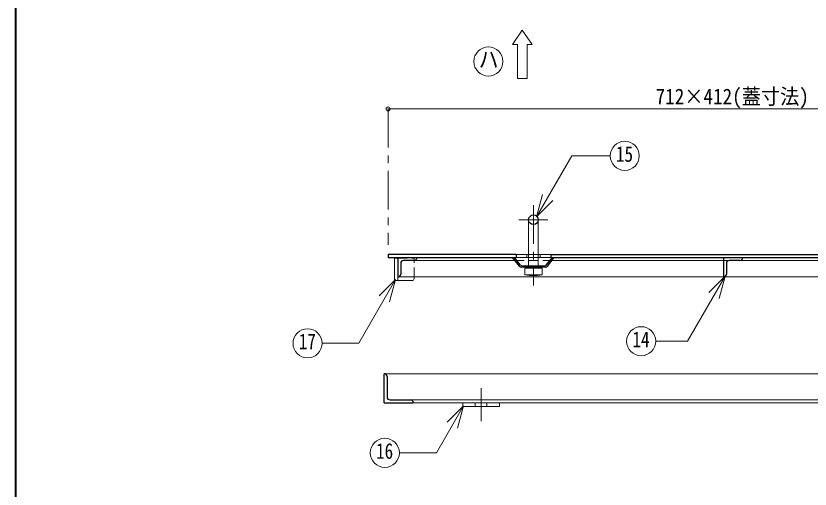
# Model space of a CAD drawing. Units: millimetres at full size, sheet at 1:8; details may follow other scales. Extents: x -1649 to 1591, y -1079 to 1169.
# Drawn here: x -1649 to -829, y 30 to 519 of the extents above; entities that cross this region are included whole.
import ezdxf
from ezdxf.enums import TextEntityAlignment as Align

# ---------------------------------------------------------------- set-up
doc = ezdxf.new("R2010")
doc.units = ezdxf.units.MM
doc.header["$LTSCALE"] = 8
doc.header["$PDMODE"] = 32
doc.header["$PDSIZE"] = 4
doc.linetypes.add('CHAIN1', pattern=[8, 5, -1, 1, -1])
doc.linetypes.add('DASHED1', pattern=[1.8, 1.2, -0.6])
doc.layers.add('0-0_ﾚｲﾔ1', color=4, linetype='Continuous', lineweight=9)
doc.styles.add('ＭＳ ゴシック', font='')
doc.styles.get('ＭＳ ゴシック').set_extended_font_data('MS Gothic')

msp = doc.modelspace()

# ---------------------------------------------------------------- linework, layer by layer
at = {"layer": '0-0_ﾚｲﾔ1', "color": 1, "lineweight": 40}
msp.add_line((-1648.576, -1078.982), (-1648.576, 1169.018), dxfattribs=at)
at = {"layer": '0-0_ﾚｲﾔ1', "color": 7, "lineweight": 18}
for p, q in [((-1136.076, 489.018), (-1126.076, 504.018)), ((-1126.076, 504.018), (-1116.076, 489.018)), ((-1136.076, 489.018), (-1131.076, 489.018)), ((-1131.076, 489.018), (-1131.076, 454.018)), ((-1121.076, 489.018), (-1116.076, 489.018)), ((-1111.459, 311.062), (-1075.094, 374.047)), ((-1035.388, 374.047), (-1075.094, 374.047)), ((-1111.459, 311.062), (-1105.247, 334.244)), ((-1111.459, 311.062), (-1094.488, 328.032)), ((-1119.576, 308.018), (-1119.576, 260.518)), ((-1109.576, 308.018), (-1109.576, 260.518)), ((-1132.576, 272.218), (-1121.576, 272.218)), ((-1121.576, 272.218), (-1121.576, 269.018)), ((-1107.576, 272.218), (-1096.576, 272.218)), ((-1107.576, 272.218), (-1107.576, 269.018)), ((-1254.576, 268.218), (-1257.776, 268.218)), ((-1257.776, 268.218), (-1257.776, 245.218)), ((-1121.576, 269.018), (-1132.576, 269.018)), ((-1096.576, 269.018), (-1107.576, 269.018)), ((-1105.576, 258.018), (-1123.576, 258.018)), ((-1123.576, 251.018), (-1123.576, 258.018)), ((-1119.576, 259.018), (-1119.576, 258.418)), ((-1114.576, 258.018), (-1114.576, 251.018)), ((-1110.576, 258.518), (-1105.576, 258.018)), ((-1109.576, 259.018), (-1109.576, 258.418)), ((-1105.576, 251.018), (-1105.576, 258.018)), ((-1256.813, 246.357), (-1294.859, 180.458)), ((-1256.813, 246.357), (-1273.783, 229.386)), ((-1256.813, 246.357), (-1263.024, 223.174)), ((-1254.576, 249.018), (-1254.576, 245.218)), ((-1118.576, 250.518), (-1123.576, 251.018)), ((-1105.576, 251.018), (-1123.576, 251.018)), ((-1114.576, 251.018), (-1118.576, 250.518)), ((-1110.576, 250.518), (-1118.576, 250.518)), ((-916.692, 249.959), (-955.583, 182.597)), ((-916.692, 249.959), (-933.662, 232.988)), ((-916.692, 249.959), (-922.903, 226.777)), ((-1254.576, 245.218), (-1257.776, 245.218)), ((-1332.632, 180.458), (-1294.859, 180.458)), ((-988.411, 182.597), (-955.583, 182.597)), ((-548.576, 149.018), (-1268.576, 149.018)), ((-1241.576, 122.018), (-575.576, 122.018)), ((-1238.576, 119.018), (-578.576, 119.018)), ((-1186.621, 115.855), (-1214.644, 67.317)), ((-1186.621, 115.855), (-1203.592, 98.884)), ((-1186.621, 115.855), (-1192.833, 92.673)), ((-1252.892, 67.317), (-1214.644, 67.317))]:
    msp.add_line(p, q, dxfattribs=at)
at = {"layer": '0-0_ﾚｲﾔ1'}
for p, q in [((-552.576, 422.518), (-1264.576, 422.518)), ((-1119.576, 272.218), (-1121.576, 272.218)), ((-1107.576, 272.218), (-1109.576, 272.218)), ((-1237.576, 266.018), (-1133.676, 266.018)), ((-1119.576, 269.018), (-1121.576, 269.018)), ((-1107.576, 269.018), (-1109.576, 269.018)), ((-1095.476, 266.018), (-918.576, 266.018)), ((-901.576, 266.018), (-721.676, 266.018)), ((-562.576, 249.018), (-1254.576, 249.018)), ((-1237.776, 247.218), (-1237.776, 249.018)), ((-1239.776, 245.218), (-1254.576, 245.218)), ((-1187.576, 115.018), (-1187.576, 119.018)), ((-1187.576, 115.018), (-1149.576, 115.018)), ((-1149.576, 115.018), (-1149.576, 119.018))]:
    msp.add_line(p, q, dxfattribs=at)
at = {"layer": '0-0_ﾚｲﾔ1', "linetype": 'CHAIN1'}
for p, q in [((-1264.576, 422.518), (-1264.576, 282.218)), ((-1114.576, 323.018), (-1114.576, 240.018)), ((-1099.576, 308.018), (-1129.576, 308.018)), ((-1168.576, 100.018), (-1168.576, 134.018))]:
    msp.add_line(p, q, dxfattribs=at)
at = {"layer": '0-0_ﾚｲﾔ1', "color": 5, "lineweight": 25}
for p, q in [((-1264.576, 272.218), (-1264.576, 269.018)), ((-1132.576, 272.218), (-1264.576, 272.218)), ((-1132.576, 272.218), (-1132.576, 269.018)), ((-1096.576, 272.218), (-720.576, 272.218)), ((-1096.576, 272.218), (-1096.576, 269.018)), ((-1264.576, 269.018), (-1132.576, 269.018)), ((-1254.576, 269.018), (-1254.576, 249.018)), ((-1251.576, 263.018), (-1251.576, 252.018)), ((-1237.576, 266.018), (-1248.576, 266.018)), ((-1128.977, 260.144), (-1136.076, 269.018)), ((-1127.806, 261.081), (-1134.155, 269.018)), ((-1101.347, 261.081), (-1094.997, 269.018)), ((-1100.176, 260.144), (-1093.076, 269.018)), ((-1096.576, 269.018), (-720.576, 269.018)), ((-918.576, 269.018), (-918.576, 249.018)), ((-915.576, 263.018), (-915.576, 252.018)), ((-901.576, 266.018), (-912.576, 266.018)), ((-1126.634, 260.518), (-1102.518, 260.518)), ((-1102.518, 259.018), (-1126.634, 259.018)), ((-1268.576, 119.018), (-1268.576, 149.018)), ((-1265.576, 146.018), (-1265.576, 125.018)), ((-1268.576, 119.018), (-1238.576, 119.018)), ((-1262.576, 122.018), (-1241.576, 122.018))]:
    msp.add_line(p, q, dxfattribs=at)
at = {"layer": '0-0_ﾚｲﾔ1', "linetype": 'DASHED1'}
for p, q in [((-1119.576, 272.218), (-1109.576, 272.218)), ((-1254.576, 268.218), (-1237.776, 268.218)), ((-1237.776, 249.018), (-1237.776, 268.218)), ((-1133.676, 266.018), (-1095.476, 266.018)), ((-1109.576, 269.018), (-1119.576, 269.018)), ((-918.576, 266.018), (-912.576, 266.018)), ((-1119.576, 260.518), (-1119.576, 259.018)), ((-1109.576, 260.518), (-1109.576, 259.018)), ((-1174.576, 115.018), (-1174.576, 119.018)), ((-1162.576, 115.018), (-1162.576, 119.018))]:
    msp.add_line(p, q, dxfattribs=at)
at = {"layer": '0-0_ﾚｲﾔ1', "color": 7, "linetype": 'DASHED1', "lineweight": 18}
for p, q in [((-1120.576, 260.518), (-1120.576, 259.018)), ((-1108.576, 260.518), (-1108.576, 259.018))]:
    msp.add_line(p, q, dxfattribs=at)
at = {"layer": '0-0_ﾚｲﾔ1', "color": 7, "lineweight": 18}
for points in [[(-1121.076, 489.018), (-1121.076, 454.018), (-1131.076, 454.018)], [(-1123.576, 258.018), (-1118.576, 258.518), (-1114.576, 258.018)], [(-1114.576, 258.018), (-1110.576, 258.518), (-1118.576, 258.518)], [(-1105.576, 251.018), (-1110.576, 250.518), (-1114.576, 251.018)]]:
    msp.add_lwpolyline(points, dxfattribs=at)
for centre in [(-1161.076, 471.518), (-1020.388, 374.047), (-1003.411, 182.597), (-1347.632, 180.458), (-1267.892, 67.317)]:
    msp.add_circle(centre, 15, dxfattribs=at)
at = {"layer": '0-0_ﾚｲﾔ1', "color": 5, "lineweight": 25}
msp.add_circle((-1114.576, 308.018), 5, dxfattribs=at)
for centre, radius, start, end in [((-1248.576, 263.018), 3, 90, 180), ((-1237.576, 269.018), 3, 270, 0), ((-912.576, 263.018), 3, 90, 180), ((-901.576, 269.018), 3, 270, 0), ((-1126.634, 262.018), 3, 218.65981, 270), ((-1126.634, 262.018), 1.5, 218.65981, 270), ((-1102.518, 262.018), 1.5, 270, 321.34019), ((-1102.518, 262.018), 3, 270, 321.34019), ((-1254.576, 252.018), 3, 270, 0), ((-918.576, 252.018), 3, 270, 0), ((-1268.576, 146.018), 3, 0, 90), ((-1262.576, 125.018), 3, 180, 270), ((-1241.576, 119.018), 3, 0, 90)]:
    msp.add_arc(centre, radius, start, end, dxfattribs=at)
at = {"layer": '0-0_ﾚｲﾔ1'}
msp.add_arc((-1239.776, 247.218), 2, 270, 0, dxfattribs=at)
at = {"layer": '0-0_ﾚｲﾔ1', "color": 1}
msp.add_point((-1264.576, 422.518), dxfattribs=at)

# ---------------------------------------------------------------- texts
at = {"layer": '0-0_ﾚｲﾔ1', "color": 7, "style": 'ＭＳ ゴシック'}
for s, height, width, p in [('ハ', 17.6, 0.85, (-1171.076, 459.518)), ('712×412(蓋寸法)', 16.13, 0.9, (-988.576, 422.518)), ('15', 16.13, 0.8, (-1029.388, 363.047)), ('17', 16.13, 0.8, (-1356.632, 169.458)), ('14', 16.13, 0.8, (-1012.411, 171.597)), ('16', 16.13, 0.8, (-1276.892, 56.317))]:
    msp.add_text(s, height=height, dxfattribs=dict(at, width=width)).set_placement(p, align=Align.BOTTOM_LEFT)

doc.saveas('drawing.dxf')
